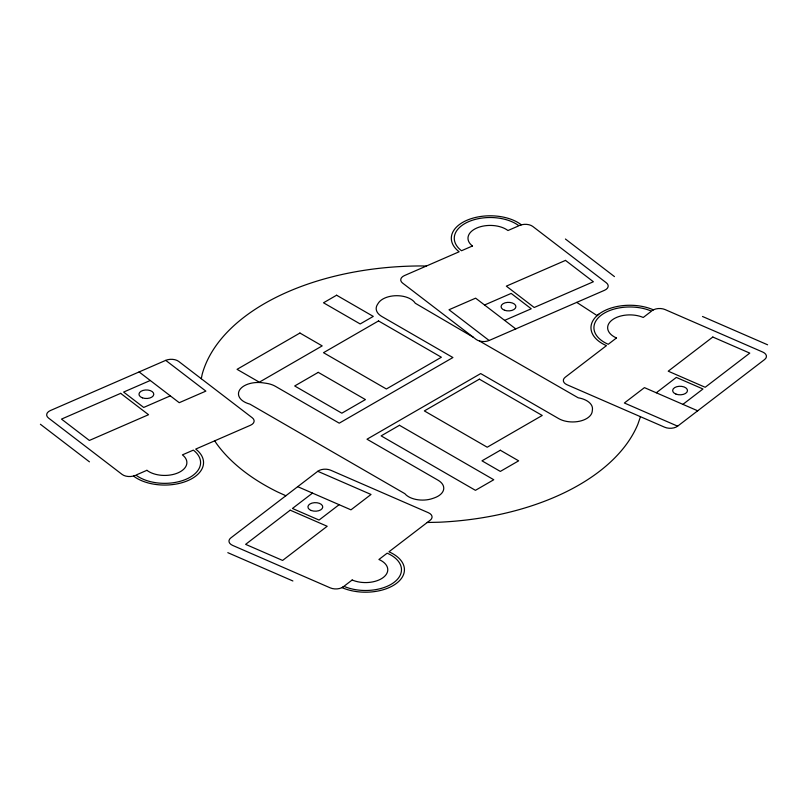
<?xml version="1.0" encoding="UTF-8"?>
<svg xmlns="http://www.w3.org/2000/svg" width="808" height="808" viewBox="0 0 808 808"><rect width="100%" height="100%" fill="white"/><g stroke="black" fill="none" stroke-linecap="round" stroke-linejoin="round"><path stroke-width="1.21" d="M201.273 378.71L202.202 374.215A222.271 128.331 0 0 1 421.736 265.953L426.301 266.064M640.471 416.696L637.865 424.24A222.271 128.331 0 0 1 439.178 522.221L427.22 522.493M598.789 314.211A38.895 22.462 0 0 0 606.444 345.652L565.206 377.255A9.262 5.343 0 0 0 567.024 384.749L664.661 427.22A9.262 5.343 0 0 0 677.629 426.169L764.58 359.55A9.262 5.343 0 0 0 762.752 352.066L665.125 309.585A9.262 5.343 0 0 0 652.147 310.636L653.268 309.787A38.895 22.462 0 0 0 598.789 314.211L597.112 315.605L576.73 302.384M317.776 471.296L230.825 537.916A9.262 5.343 0 0 0 232.643 545.4L330.28 587.881A9.262 5.343 0 0 0 343.249 586.82L342.137 587.679A38.895 22.462 0 0 0 396.607 583.255A38.895 22.462 0 0 0 388.951 551.803L430.199 520.211A9.262 5.343 0 0 0 428.381 512.716L330.745 470.246A9.262 5.343 0 0 0 317.776 471.296L371.024 494.466L350.965 509.838L297.708 486.669M312.504 493.102L292.435 508.474L319.059 520.059L339.128 504.687M656.278 392.779L676.336 377.407L702.97 388.991L682.901 404.364M165.731 360.358L50.349 410.565A9.262 5.343 0 0 0 48.53 418.049L122.099 474.417A9.262 5.343 0 0 0 135.067 475.468L133.593 476.114A38.895 22.462 0 0 0 188.062 480.538A38.895 22.462 0 0 0 195.718 449.086L250.45 425.271A9.262 5.343 0 0 0 252.278 417.786L178.699 361.418A9.262 5.343 0 0 0 165.731 360.358L205.868 391.112L179.235 402.697L139.107 371.943M150.258 380.487L123.624 392.072L143.693 407.444L170.316 395.859M484.548 305L511.171 293.415L531.24 308.787L504.616 320.372M489.133 340.491L604.515 290.294A9.262 5.343 0 0 0 606.343 282.81L532.765 226.442A9.262 5.343 0 0 0 519.797 225.382L521.281 224.745A38.895 22.462 0 0 0 466.802 220.321A38.895 22.462 0 0 0 459.146 251.773L404.414 275.589A9.262 5.343 0 0 0 402.586 283.073L476.164 339.441A9.262 5.343 0 0 0 489.133 340.491L449.006 309.747L475.629 298.162L515.756 328.906M479.498 341.026L578.215 397.809L579.78 398.102A19.634 11.332 0 0 1 592.446 409.454L592.234 411.363A19.634 11.332 0 0 1 579.548 421.231A19.634 11.332 0 0 1 558.752 418.635L480.699 373.569L367.004 439.209L437.997 480.184A19.634 11.332 0 0 1 434.32 497.89L432.745 498.445A19.634 11.332 0 0 1 404.848 493.668L249.844 404.101A19.634 11.332 0 0 1 239.572 390.082A19.634 11.332 0 0 1 262.741 382.8L266.074 383.275A19.634 11.332 0 0 1 275.326 386.274L339.239 423.17L452.924 357.54L381.942 316.554A19.634 11.332 0 0 1 377.346 304.697L378.285 303.202A19.634 11.332 0 0 1 396.789 295.698A19.634 11.332 0 0 1 415.251 303.232L473.225 337.189M702.516 316.484L767.6 344.794M697.698 410.797L644.441 387.628L624.372 403L677.629 426.169M227.806 552.662L292.89 580.982M285.87 495.738L277.376 491.87A222.271 128.331 0 0 1 216.382 443.4L214.726 440.815M565.418 239.017L614.464 276.599M40.4 424.261L89.446 461.843M290.203 510.181L245.622 544.35L282.598 560.439L327.19 526.271L290.203 510.181M616.484 337.966L608.232 344.289A35.936 20.745 0 0 1 601.162 315.231A35.936 20.745 0 0 1 651.48 311.151L643.239 317.473A22.23 12.837 0 0 0 612.111 319.998A22.23 12.837 0 0 0 616.484 337.966M352.167 579.992L343.925 586.315A35.936 20.745 0 0 0 394.243 582.225A35.936 20.745 0 0 0 387.173 553.177L378.922 559.49A22.23 12.837 0 0 1 383.295 577.467A22.23 12.837 0 0 1 352.167 579.992M712.808 337.027L668.216 371.185L705.192 387.274L749.784 353.116L712.808 337.027M336.603 295.223L323.503 302.788L360.176 323.957L373.276 316.403L336.603 295.223M299.93 333.037L237.057 369.337L259.328 382.184L322.19 345.895L299.93 333.037M378.518 320.938L323.503 352.692L386.375 388.991L441.38 357.237L378.518 320.938M318.261 372.357L294.688 385.971L341.845 413.191L365.418 399.576L318.261 372.357M399.465 425.291L381.134 435.876L475.437 490.325L493.769 479.74L399.465 425.291M479.366 379.164L424.351 410.919L487.224 447.218L542.229 415.464L479.366 379.164M500.324 450.248L481.982 460.833L500.324 471.418L518.655 460.833L500.324 450.248M120.665 393.355L61.499 419.099L89.365 440.451L148.541 414.706L120.665 393.355M472.458 245.986L461.509 250.743A35.936 20.745 0 0 1 468.589 221.685A35.936 20.745 0 0 1 518.908 225.775L507.959 230.532A22.23 12.837 0 0 0 476.831 228.007A22.23 12.837 0 0 0 472.458 245.986M565.499 260.398L506.333 286.143L534.199 307.495L593.375 281.75L565.499 260.398M146.904 470.317L135.956 475.084A35.936 20.745 0 0 0 186.284 479.164A35.936 20.745 0 0 0 193.354 450.117L182.406 454.874A22.23 12.837 0 0 1 178.033 472.852A22.23 12.837 0 0 1 146.904 470.317M311.272 510.505A7.413 4.282 0 0 0 322.735 507.161A7.413 4.282 0 0 0 311.999 503.101A7.413 4.282 0 0 0 311.272 510.505M142.41 397.839A7.413 4.282 0 0 0 153.783 394.405A7.413 4.282 0 0 0 142.945 390.436A7.413 4.282 0 0 0 142.41 397.839M676.003 394.122A7.413 4.282 0 0 0 687.467 390.779A7.413 4.282 0 0 0 676.73 386.719A7.413 4.282 0 0 0 676.003 394.122M504.515 310.242A7.413 4.282 0 0 0 515.888 306.808A7.413 4.282 0 0 0 505.05 302.838A7.413 4.282 0 0 0 504.515 310.242"/></g></svg>
